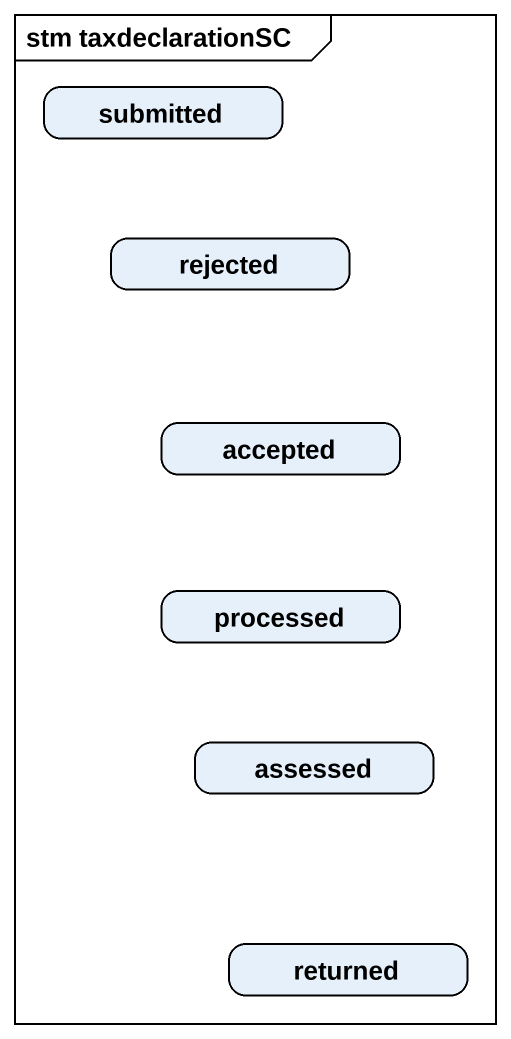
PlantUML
@startuml
mainframe stm taxdeclarationSC
hide empty description
state submitted
state rejected
state accepted
state processed
state assessed
state returned
@enduml
